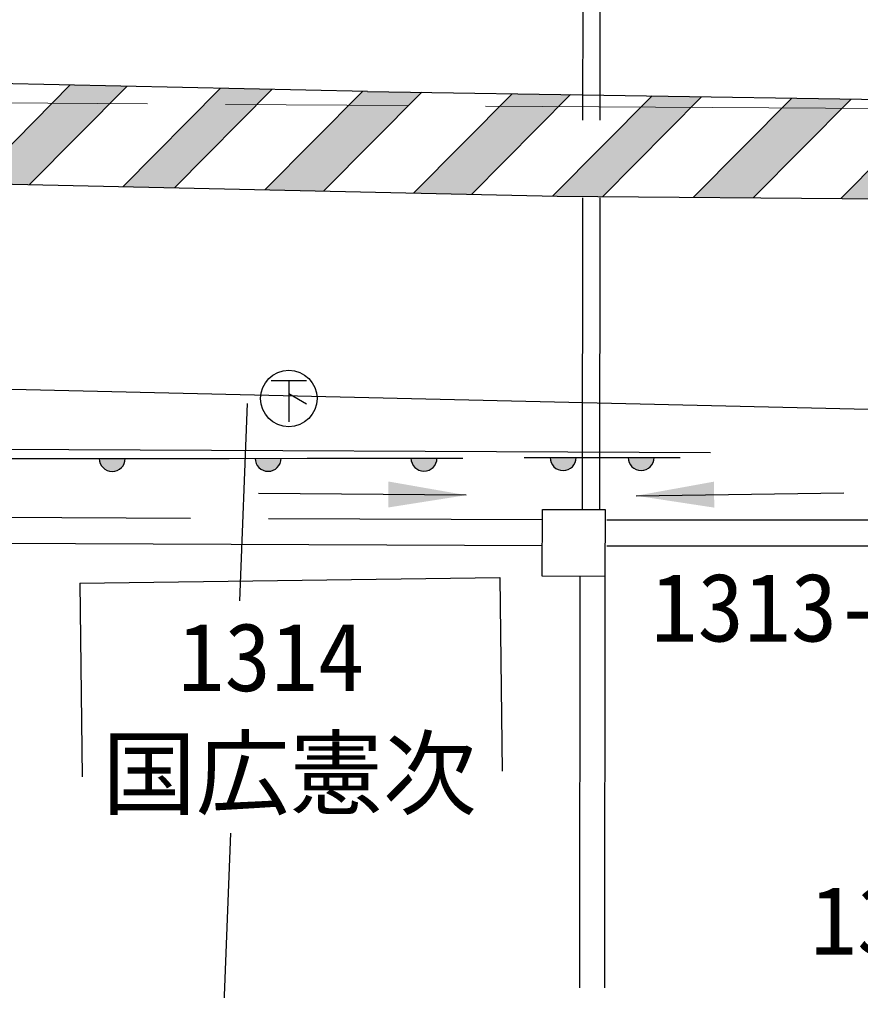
# Model space of a CAD drawing. Units: millimetres, scale not verified. Extents: x -55602354 to 84056675, y -218924267 to 380000.
# Drawn here: x 179895 to 196084, y 258075 to 276770 of the extents above; entities that cross this region are included whole.
import ezdxf
from ezdxf.enums import TextEntityAlignment as Align

# ---------------------------------------------------------------- set-up
doc = ezdxf.new("R2010")
doc.units = ezdxf.units.MM
doc.header["$LTSCALE"] = 1000
doc.linetypes.add('CHAIN', pattern=[18.5, 12, -1.5, 3.5, -1.5])
doc.linetypes.add('DASHED', pattern=[7.5, 6, -1.5])
for name, color, linetype, lineweight in [('M-BGD', 7, 'Continuous', 25), ('M-BGD-EXST', 7, 'Continuous', 25), ('M-BMK', 2, 'CHAIN', 13), ('M-STR-STRC', 7, 'Continuous', 25)]:
    doc.layers.add(name, color=color, linetype=linetype, lineweight=lineweight)
doc.layers.add('M-BMK-HTXT', color=7, linetype='Continuous')
doc.styles.add('ＭＳ ゴシック', font='')
doc.styles.get('ＭＳ ゴシック').set_extended_font_data('MS Gothic')

# ---------------------------------------------------------------- blocks, each defined once
blk = doc.blocks.new('filled_arrow')
at = {"color": 0, "linetype": 'Continuous', "lineweight": -2}
blk.add_solid([(7.5, 1.25), (0, 0), (7.5, -1.25)], dxfattribs=at)

msp = doc.modelspace()

# ---------------------------------------------------------------- hatches: boundary and pattern name
at = {"layer": 'M-BGD'}
for points in [[(181931, 268319), (181431, 268318), (181431, 268314), (181431, 268310), (181431, 268305), (181431, 268301), (181432, 268297), (181432, 268292), (181433, 268288), (181433, 268284), (181434, 268279), (181435, 268275), (181435, 268271), (181436, 268266), (181437, 268262), (181438, 268258), (181439, 268254), (181441, 268250), (181442, 268245), (181443, 268241), (181445, 268237), (181446, 268233), (181448, 268229), (181449, 268225), (181451, 268221), (181453, 268217), (181454, 268213), (181456, 268209), (181458, 268205), (181460, 268201), (181462, 268197), (181464, 268193), (181467, 268190), (181469, 268186), (181471, 268182), (181474, 268179), (181476, 268175), (181479, 268172), (181481, 268168), (181484, 268165), (181487, 268161), (181489, 268158), (181492, 268154), (181495, 268151), (181498, 268148), (181501, 268145), (181504, 268142), (181507, 268139), (181511, 268136), (181514, 268133), (181517, 268130), (181520, 268127), (181524, 268124), (181527, 268122), (181531, 268119), (181534, 268116), (181538, 268114), (181541, 268111), (181545, 268109), (181549, 268107), (181552, 268104), (181556, 268102), (181560, 268100), (181564, 268098), (181568, 268096), (181571, 268094), (181575, 268092), (181579, 268090), (181583, 268088), (181587, 268087), (181591, 268085), (181596, 268084), (181600, 268082), (181604, 268081), (181608, 268080), (181612, 268078), (181616, 268077), (181621, 268076), (181625, 268075), (181629, 268074), (181633, 268073), (181638, 268072), (181642, 268072), (181646, 268071), (181651, 268071), (181655, 268070), (181659, 268070), (181664, 268069), (181668, 268069), (181672, 268069), (181677, 268069), (181681, 268069), (181685, 268069), (181690, 268069), (181694, 268069), (181699, 268069), (181703, 268070), (181707, 268070), (181712, 268071), (181716, 268071), (181720, 268072), (181724, 268073), (181729, 268073), (181733, 268074), (181737, 268075), (181742, 268076), (181746, 268077), (181750, 268078), (181754, 268080), (181758, 268081), (181762, 268082), (181767, 268084), (181771, 268085), (181775, 268087), (181779, 268089), (181783, 268090), (181787, 268092), (181791, 268094), (181795, 268096), (181798, 268098), (181802, 268100), (181806, 268102), (181810, 268105), (181814, 268107), (181817, 268109), (181821, 268112), (181824, 268114), (181828, 268117), (181831, 268119), (181835, 268122), (181838, 268125), (181842, 268127), (181845, 268130), (181848, 268133), (181852, 268136), (181855, 268139), (181858, 268142), (181861, 268145), (181864, 268148), (181867, 268152), (181870, 268155), (181873, 268158), (181875, 268162), (181878, 268165), (181881, 268168), (181883, 268172), (181886, 268175), (181888, 268179), (181891, 268183), (181893, 268186), (181895, 268190), (181897, 268194), (181900, 268198), (181902, 268202), (181904, 268205), (181906, 268209), (181908, 268213), (181909, 268217), (181911, 268221), (181913, 268225), (181914, 268229), (181916, 268233), (181917, 268237), (181919, 268242), (181920, 268246), (181921, 268250), (181922, 268254), (181923, 268258), (181925, 268263), (181925, 268267), (181926, 268271), (181927, 268275), (181928, 268280), (181928, 268284), (181929, 268288), (181930, 268293), (181930, 268297), (181930, 268301), (181931, 268306), (181931, 268310), (181931, 268315)], [(184931, 268322), (184431, 268321), (184431, 268317), (184431, 268312), (184431, 268308), (184431, 268304), (184432, 268299), (184432, 268295), (184433, 268291), (184433, 268286), (184434, 268282), (184435, 268278), (184435, 268273), (184436, 268269), (184437, 268265), (184438, 268261), (184439, 268256), (184441, 268252), (184442, 268248), (184443, 268244), (184445, 268240), (184446, 268236), (184448, 268232), (184449, 268227), (184451, 268223), (184453, 268219), (184454, 268215), (184456, 268212), (184458, 268208), (184460, 268204), (184462, 268200), (184464, 268196), (184467, 268192), (184469, 268189), (184471, 268185), (184474, 268181), (184476, 268178), (184479, 268174), (184481, 268171), (184484, 268167), (184487, 268164), (184489, 268160), (184492, 268157), (184495, 268154), (184498, 268151), (184501, 268148), (184504, 268144), (184507, 268141), (184511, 268138), (184514, 268135), (184517, 268133), (184520, 268130), (184524, 268127), (184527, 268124), (184531, 268122), (184534, 268119), (184538, 268116), (184541, 268114), (184545, 268112), (184549, 268109), (184552, 268107), (184556, 268105), (184560, 268103), (184564, 268100), (184568, 268098), (184571, 268097), (184575, 268095), (184579, 268093), (184583, 268091), (184587, 268089), (184591, 268088), (184596, 268086), (184600, 268085), (184604, 268084), (184608, 268082), (184612, 268081), (184616, 268080), (184621, 268079), (184625, 268078), (184629, 268077), (184633, 268076), (184638, 268075), (184642, 268074), (184646, 268074), (184651, 268073), (184655, 268073), (184659, 268072), (184664, 268072), (184668, 268072), (184672, 268071), (184677, 268071), (184681, 268071), (184685, 268071), (184690, 268071), (184694, 268072), (184699, 268072), (184703, 268072), (184707, 268073), (184712, 268073), (184716, 268074), (184720, 268074), (184724, 268075), (184729, 268076), (184733, 268077), (184737, 268078), (184742, 268079), (184746, 268080), (184750, 268081), (184754, 268082), (184758, 268084), (184762, 268085), (184767, 268086), (184771, 268088), (184775, 268090), (184779, 268091), (184783, 268093), (184787, 268095), (184791, 268097), (184795, 268099), (184798, 268101), (184802, 268103), (184806, 268105), (184810, 268107), (184814, 268109), (184817, 268112), (184821, 268114), (184824, 268117), (184828, 268119), (184831, 268122), (184835, 268124), (184838, 268127), (184842, 268130), (184845, 268133), (184848, 268136), (184852, 268139), (184855, 268142), (184858, 268145), (184861, 268148), (184864, 268151), (184867, 268154), (184870, 268157), (184873, 268161), (184875, 268164), (184878, 268168), (184881, 268171), (184883, 268175), (184886, 268178), (184888, 268182), (184891, 268185), (184893, 268189), (184895, 268193), (184897, 268197), (184900, 268200), (184902, 268204), (184904, 268208), (184906, 268212), (184908, 268216), (184909, 268220), (184911, 268224), (184913, 268228), (184914, 268232), (184916, 268236), (184917, 268240), (184919, 268244), (184920, 268248), (184921, 268253), (184922, 268257), (184923, 268261), (184925, 268265), (184925, 268270), (184926, 268274), (184927, 268278), (184928, 268282), (184928, 268287), (184929, 268291), (184930, 268295), (184930, 268300), (184930, 268304), (184931, 268308), (184931, 268313), (184931, 268317)], [(187931, 268324), (187431, 268324), (187431, 268319), (187431, 268315), (187431, 268311), (187431, 268306), (187432, 268302), (187432, 268298), (187433, 268293), (187433, 268289), (187434, 268285), (187435, 268280), (187435, 268276), (187436, 268272), (187437, 268268), (187438, 268263), (187439, 268259), (187441, 268255), (187442, 268251), (187443, 268247), (187445, 268242), (187446, 268238), (187448, 268234), (187449, 268230), (187451, 268226), (187453, 268222), (187454, 268218), (187456, 268214), (187458, 268210), (187460, 268206), (187462, 268203), (187464, 268199), (187467, 268195), (187469, 268191), (187471, 268188), (187474, 268184), (187476, 268180), (187479, 268177), (187481, 268173), (187484, 268170), (187487, 268166), (187489, 268163), (187492, 268160), (187495, 268157), (187498, 268153), (187501, 268150), (187504, 268147), (187507, 268144), (187511, 268141), (187514, 268138), (187517, 268135), (187520, 268132), (187524, 268130), (187527, 268127), (187531, 268124), (187534, 268122), (187538, 268119), (187541, 268117), (187545, 268114), (187549, 268112), (187552, 268110), (187556, 268107), (187560, 268105), (187564, 268103), (187568, 268101), (187571, 268099), (187575, 268097), (187579, 268096), (187583, 268094), (187587, 268092), (187591, 268091), (187596, 268089), (187600, 268088), (187604, 268086), (187608, 268085), (187612, 268084), (187616, 268082), (187621, 268081), (187625, 268080), (187629, 268079), (187633, 268079), (187638, 268078), (187642, 268077), (187646, 268076), (187651, 268076), (187655, 268075), (187659, 268075), (187664, 268075), (187668, 268074), (187672, 268074), (187677, 268074), (187681, 268074), (187685, 268074), (187690, 268074), (187694, 268074), (187699, 268075), (187703, 268075), (187707, 268075), (187712, 268076), (187716, 268076), (187720, 268077), (187724, 268078), (187729, 268079), (187733, 268080), (187737, 268080), (187742, 268081), (187746, 268083), (187750, 268084), (187754, 268085), (187758, 268086), (187762, 268088), (187767, 268089), (187771, 268091), (187775, 268092), (187779, 268094), (187783, 268096), (187787, 268098), (187791, 268099), (187795, 268101), (187798, 268103), (187802, 268105), (187806, 268108), (187810, 268110), (187814, 268112), (187817, 268114), (187821, 268117), (187824, 268119), (187828, 268122), (187831, 268124), (187835, 268127), (187838, 268130), (187842, 268133), (187845, 268135), (187848, 268138), (187852, 268141), (187855, 268144), (187858, 268147), (187861, 268150), (187864, 268154), (187867, 268157), (187870, 268160), (187873, 268163), (187875, 268167), (187878, 268170), (187881, 268174), (187883, 268177), (187886, 268181), (187888, 268184), (187891, 268188), (187893, 268192), (187895, 268195), (187897, 268199), (187900, 268203), (187902, 268207), (187904, 268211), (187906, 268215), (187908, 268219), (187909, 268223), (187911, 268227), (187913, 268231), (187914, 268235), (187916, 268239), (187917, 268243), (187919, 268247), (187920, 268251), (187921, 268255), (187922, 268260), (187923, 268264), (187925, 268268), (187925, 268272), (187926, 268277), (187927, 268281), (187928, 268285), (187928, 268289), (187929, 268294), (187930, 268298), (187930, 268302), (187930, 268307), (187931, 268311), (187931, 268315), (187931, 268320)], [(190610, 268336), (190110, 268336), (190110, 268332), (190110, 268327), (190110, 268323), (190110, 268318), (190111, 268314), (190111, 268310), (190111, 268305), (190112, 268301), (190113, 268297), (190113, 268292), (190114, 268288), (190115, 268284), (190116, 268280), (190117, 268275), (190118, 268271), (190119, 268267), (190121, 268263), (190122, 268259), (190123, 268255), (190125, 268250), (190126, 268246), (190128, 268242), (190130, 268238), (190131, 268234), (190133, 268230), (190135, 268226), (190137, 268222), (190139, 268219), (190141, 268215), (190143, 268211), (190145, 268207), (190148, 268203), (190150, 268200), (190152, 268196), (190155, 268193), (190157, 268189), (190160, 268185), (190163, 268182), (190165, 268179), (190168, 268175), (190171, 268172), (190174, 268169), (190177, 268165), (190180, 268162), (190183, 268159), (190186, 268156), (190189, 268153), (190192, 268150), (190196, 268147), (190199, 268144), (190202, 268142), (190206, 268139), (190209, 268136), (190213, 268134), (190216, 268131), (190220, 268129), (190224, 268126), (190227, 268124), (190231, 268122), (190235, 268119), (190239, 268117), (190242, 268115), (190246, 268113), (190250, 268111), (190254, 268109), (190258, 268108), (190262, 268106), (190266, 268104), (190270, 268103), (190274, 268101), (190278, 268100), (190283, 268098), (190287, 268097), (190291, 268096), (190295, 268095), (190299, 268093), (190304, 268092), (190308, 268092), (190312, 268091), (190316, 268090), (190321, 268089), (190325, 268089), (190329, 268088), (190334, 268087), (190338, 268087), (190342, 268087), (190347, 268086), (190351, 268086), (190355, 268086), (190360, 268086), (190364, 268086), (190369, 268086), (190373, 268086), (190377, 268087), (190382, 268087), (190386, 268087), (190390, 268088), (190395, 268089), (190399, 268089), (190403, 268090), (190408, 268091), (190412, 268092), (190416, 268093), (190420, 268094), (190425, 268095), (190429, 268096), (190433, 268097), (190437, 268098), (190441, 268100), (190445, 268101), (190449, 268103), (190453, 268104), (190457, 268106), (190461, 268108), (190465, 268110), (190469, 268112), (190473, 268113), (190477, 268115), (190481, 268118), (190485, 268120), (190489, 268122), (190492, 268124), (190496, 268127), (190500, 268129), (190503, 268131), (190507, 268134), (190510, 268137), (190514, 268139), (190517, 268142), (190520, 268145), (190524, 268148), (190527, 268150), (190530, 268153), (190533, 268156), (190537, 268159), (190540, 268163), (190543, 268166), (190546, 268169), (190548, 268172), (190551, 268176), (190554, 268179), (190557, 268182), (190559, 268186), (190562, 268189), (190565, 268193), (190567, 268196), (190569, 268200), (190572, 268204), (190574, 268208), (190576, 268211), (190578, 268215), (190580, 268219), (190582, 268223), (190584, 268227), (190586, 268231), (190588, 268235), (190590, 268239), (190591, 268243), (190593, 268247), (190595, 268251), (190596, 268255), (190597, 268259), (190599, 268263), (190600, 268267), (190601, 268272), (190602, 268276), (190603, 268280), (190604, 268284), (190605, 268289), (190606, 268293), (190607, 268297), (190607, 268302), (190608, 268306), (190608, 268310), (190609, 268315), (190609, 268319), (190609, 268323), (190609, 268328), (190610, 268332)], [(192110, 268338), (191610, 268337), (191610, 268333), (191610, 268328), (191610, 268324), (191610, 268320), (191611, 268315), (191611, 268311), (191611, 268307), (191612, 268302), (191613, 268298), (191613, 268294), (191614, 268290), (191615, 268285), (191616, 268281), (191617, 268277), (191618, 268273), (191619, 268268), (191621, 268264), (191622, 268260), (191623, 268256), (191625, 268252), (191626, 268248), (191628, 268244), (191630, 268240), (191631, 268236), (191633, 268232), (191635, 268228), (191637, 268224), (191639, 268220), (191641, 268216), (191643, 268212), (191645, 268208), (191648, 268205), (191650, 268201), (191652, 268197), (191655, 268194), (191657, 268190), (191660, 268187), (191663, 268183), (191665, 268180), (191668, 268177), (191671, 268173), (191674, 268170), (191677, 268167), (191680, 268164), (191683, 268161), (191686, 268157), (191689, 268154), (191692, 268152), (191696, 268149), (191699, 268146), (191702, 268143), (191706, 268140), (191709, 268138), (191713, 268135), (191716, 268133), (191720, 268130), (191724, 268128), (191727, 268125), (191731, 268123), (191735, 268121), (191739, 268119), (191742, 268117), (191746, 268115), (191750, 268113), (191754, 268111), (191758, 268109), (191762, 268107), (191766, 268106), (191770, 268104), (191774, 268102), (191778, 268101), (191783, 268100), (191787, 268098), (191791, 268097), (191795, 268096), (191799, 268095), (191804, 268094), (191808, 268093), (191812, 268092), (191816, 268091), (191821, 268090), (191825, 268090), (191829, 268089), (191834, 268089), (191838, 268088), (191842, 268088), (191847, 268088), (191851, 268088), (191855, 268087), (191860, 268087), (191864, 268087), (191869, 268088), (191873, 268088), (191877, 268088), (191882, 268088), (191886, 268089), (191890, 268089), (191895, 268090), (191899, 268091), (191903, 268091), (191908, 268092), (191912, 268093), (191916, 268094), (191920, 268095), (191925, 268096), (191929, 268097), (191933, 268098), (191937, 268100), (191941, 268101), (191945, 268103), (191949, 268104), (191953, 268106), (191957, 268107), (191961, 268109), (191965, 268111), (191969, 268113), (191973, 268115), (191977, 268117), (191981, 268119), (191985, 268121), (191989, 268123), (191992, 268126), (191996, 268128), (192000, 268130), (192003, 268133), (192007, 268135), (192010, 268138), (192014, 268141), (192017, 268143), (192020, 268146), (192024, 268149), (192027, 268152), (192030, 268155), (192033, 268158), (192037, 268161), (192040, 268164), (192043, 268167), (192046, 268170), (192048, 268174), (192051, 268177), (192054, 268180), (192057, 268184), (192059, 268187), (192062, 268191), (192064, 268194), (192067, 268198), (192069, 268201), (192072, 268205), (192074, 268209), (192076, 268213), (192078, 268216), (192080, 268220), (192082, 268224), (192084, 268228), (192086, 268232), (192088, 268236), (192090, 268240), (192091, 268244), (192093, 268248), (192095, 268252), (192096, 268256), (192097, 268260), (192099, 268265), (192100, 268269), (192101, 268273), (192102, 268277), (192103, 268281), (192104, 268286), (192105, 268290), (192106, 268294), (192107, 268299), (192107, 268303), (192108, 268307), (192108, 268312), (192109, 268316), (192109, 268320), (192109, 268325), (192109, 268329), (192110, 268333)]]:
    msp.add_hatch(color=256, dxfattribs=at).paths.add_polyline_path(points)
at = {"layer": 'M-STR-STRC'}
for points in [[(-55594916, -215317041, 1), (-55594610, -215317070, 1), (-55594305, -215317098, 1), (-55580797, -215307366, 0.41421), (-55580889, -215307431, 0.41421), (-55580745, -215307064, 0.41421), (-55580837, -215307129, 0.41421), (-55580692, -215306761, 0.41421), (-55580785, -215306827, 0.41421), (-55566345, -215305448, 1), (-55566384, -215305752, 1), (-55566423, -215306056, 1), (-55597548, -215332337, 0.41421), (-55597635, -215332409, 0.41421), (-55597517, -215332032, 0.41421), (-55597604, -215332103, 0.41421), (-55597486, -215331727, 0.41421), (-55597573, -215331798, 0.41421), (-55585677, -215342470, 0.41421), (-55585743, -215342562, 0.41421), (-55585726, -215342167, 0.41421), (-55585792, -215342259, 0.41421), (-55585774, -215341865, 0.41421), (-55585841, -215341956, 0.41421), (-55571762, -215344566, 1), (-55571732, -215344261, 1), (-55571703, -215343956, 1), (-55559075, -215335789, 1), (-55559380, -215335758, 1), (-55559685, -215335727, 1), (-55555688, -215322973, 1), (-55555727, -215323277, 1), (-55555767, -215323581, 1), (-55393271, -215354691, 1), (-55393233, -215354387, 1), (-55393196, -215354083, 1), (-55410449, -215351682, 1), (-55410411, -215351378, 1), (-55410374, -215351073, 1), (-55407336, -215338454, 1), (-55407557, -215338427, 1), (-55407777, -215338399, 1), (-55271677, -215370690, 1), (-55271982, -215370659, 1), (-55272287, -215370628, 1), (-55266346, -215358322, 1), (-55266377, -215358627, 1), (-55266407, -215358932, 1), (-55289179, -215367259, 1), (-55289140, -215366955, 1), (-55289100, -215366651, 1), (571140, 349427, -0.39598), (571140, 349427), (571140, 348155), (571851, 348154), (573112, 350484, 0.38568), (573112, 350484)], [(181638, 275150), (181971, 275486), (180874, 275509), (180525, 275157)], [(184469, 275131), (184761, 275425), (183765, 275447), (183459, 275138)], [(187384, 275112), (187638, 275369), (186591, 275386), (186502, 275388), (186237, 275120)], [(190272, 275093), (190501, 275324), (189379, 275341), (189140, 275101)], [(192821, 275077), (193025, 275283), (192072, 275299), (191858, 275083)], [(195722, 275058), (195900, 275238), (194760, 275256), (194571, 275066)], [(181638, 275150), (180525, 275157), (178995, 273614), (180091, 273590)], [(184469, 275131), (183459, 275138), (181884, 273550), (182879, 273528)], [(187384, 275112), (186237, 275120), (184620, 273489), (185749, 273464)], [(188594, 273401), (190272, 275093), (189140, 275101), (187479, 273426)], [(191116, 273358), (192821, 275077), (191858, 275083), (190156, 273367), (190244, 273365)], [(195722, 275058), (194571, 275066), (192865, 273345), (194015, 273336)], [(198606, 275039), (197412, 275047), (195704, 273324), (196896, 273315)]]:
    msp.add_hatch(color=256, dxfattribs=at).paths.add_polyline_path(points)

# ---------------------------------------------------------------- linework, layer by layer
at = {"layer": 'M-BGD', "linetype": 'DASHED'}
for p, q in [((190731, 267334), (190748, 282747)), ((191064, 267333), (191081, 282747)), ((169689, 267233), (189964, 267141)), ((191199, 267136), (211804, 267136))]:
    msp.add_line(p, q, dxfattribs=at)
at = {"layer": 'M-BGD'}
for p, q in [((173388, 268526), (193193, 268434)), ((179431, 268317), (180931, 268318)), ((180931, 268318), (182431, 268319)), ((182431, 268319), (183931, 268321)), ((183931, 268321), (185431, 268322)), ((185431, 268322), (186931, 268323)), ((186931, 268323), (188431, 268325)), ((189610, 268335), (191110, 268337)), ((191110, 268337), (192610, 268338)), ((189958, 266050), (189965, 267339)), ((189965, 267339), (191168, 267333)), ((191168, 267333), (191161, 266044)), ((169687, 266733), (189961, 266641)), ((191199, 266636), (211801, 266636)), ((191161, 266044), (189958, 266050)), ((190681, 266044), (190677, 258127)), ((191161, 266044), (191158, 258126)), ((181056, 265921), (189138, 266026)), ((181056, 265921), (181104, 262192)), ((189138, 266026), (189187, 262298))]:
    msp.add_line(p, q, dxfattribs=at)
for centre in [(181681, 268319), (184681, 268321), (187681, 268324), (190360, 268336), (191860, 268337)]:
    msp.add_arc(centre, 250, 180.0508, 0.0508, dxfattribs=at)
at = {"layer": 'M-BGD-EXST'}
for p, q in [((184739, 269817), (185420, 269817)), ((185080, 269817), (185080, 269024)), ((185420, 269364), (185080, 269560)), ((188495, 267612), (184495, 267644)), ((191765, 267601), (195764, 267654))]:
    msp.add_line(p, q, dxfattribs=at)
msp.add_circle((185080, 269473), 545, dxfattribs=at)
at = {"layer": 'M-BMK'}
msp.add_line((274861, 274543), (176621, 275182), dxfattribs=at)
at = {"layer": 'M-STR-STRC'}
for p, q in [((186591, 275386), (176495, 275604)), ((178995, 273614), (180874, 275509)), ((180091, 273590), (181971, 275486)), ((181884, 273550), (183765, 275447)), ((182879, 273528), (184761, 275425)), ((184620, 273489), (186502, 275388)), ((186591, 275386), (215077, 274932)), ((185749, 273464), (187638, 275369)), ((187479, 273426), (189379, 275341)), ((188594, 273401), (190501, 275324)), ((190156, 273367), (192072, 275299)), ((191116, 273358), (193025, 275283)), ((192865, 273345), (194760, 275256)), ((194015, 273336), (195900, 275238)), ((195704, 273324), (197575, 275211)), ((167404, 273871), (190244, 273365)), ((190244, 273365), (216860, 273166)), ((174089, 269782), (212313, 268897)), ((184136, 265576), (184284, 269377)), ((183713, 254715), (183962, 261108))]:
    msp.add_line(p, q, dxfattribs=at)

# ---------------------------------------------------------------- block references
at = {"layer": 'M-BGD-EXST', "xscale": 200, "yscale": 200}
for p, rotation in [((188495, 267612), 179.5), ((191765, 267601), 0.8)]:
    msp.add_blockref('filled_arrow', p, dxfattribs=dict(at, rotation=rotation))

# ---------------------------------------------------------------- texts
at = {"layer": 'M-BMK-HTXT', "style": 'ＭＳ ゴシック'}
for s, p in [('1313-9', (192047, 264399)), ('1314', (182943, 263443)), ('国広憲次', (181491, 261200)), ('1313-15', (195116, 258372))]:
    msp.add_text(s, height=1320, dxfattribs=at).set_placement(p, align=Align.BOTTOM_LEFT)

doc.saveas('drawing.dxf')
